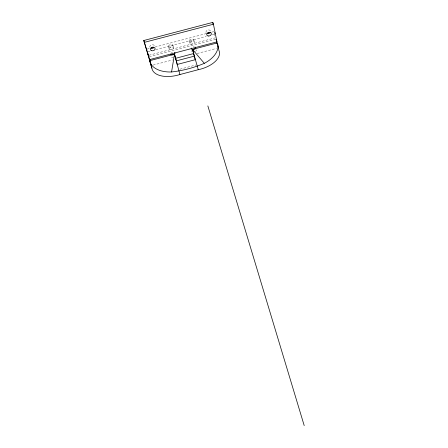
<?xml version="1.0" encoding="UTF-8"?>
<svg xmlns="http://www.w3.org/2000/svg" width="448" height="448" viewBox="0 0 448 448"><rect width="100%" height="100%" fill="white"/><g stroke="black" fill="none" stroke-linecap="round" stroke-linejoin="round"><path stroke-width="0.34" stroke-dasharray="2.24 1.68" d="M146.972 49.157L149.666 48.451M155.058 47.034L206.259 33.583M211.646 32.166L213.668 31.634L215.152 36.803M147.734 51.744L150.416 51.038M155.792 49.622L206.181 36.383M212.229 34.793L214.245 34.261M149.005 55.266L215.163 37.873M149.234 56.868L215.382 39.474L215.667 40.768M153.132 65.078L172.48 59.987M197.081 53.519L216.39 48.434M179.945 69.194L196.078 64.943M168.442 46.402L169.148 49.006M172.917 45.226L173.606 47.835M189.302 40.919L189.952 43.534M193.771 39.743L194.404 42.364M149.901 47.13A2.358 1.803 -12.3 0 1 152.275 44.705A2.358 1.803 -12.3 0 1 154.403 46.883M206.013 32.39A2.352 1.798 -18.8 0 1 207.911 30.027A2.352 1.798 -18.8 0 1 210.554 31.198M173.751 57.327A2.285 1.215 -14.7 0 1 171.679 57.243A2.285 1.215 -14.7 0 1 171.377 56.067M195.81 49.644A2.285 1.21 -13.8 0 1 195.49 51.442M192.338 51.811A2.285 1.21 -13.8 0 1 191.985 50.646M193.094 46.995A2.29 1.21 -13.8 0 1 194.242 46.855M171.382 52.87A2.29 1.21 -14.7 0 1 172.446 52.422M189.784 41.418A2.313 1.198 -13.8 0 0 193.654 40.398A2.313 1.198 -13.8 0 0 191.178 39.189A2.313 1.198 -13.8 0 0 189.784 41.418M190.428 44.038A2.302 1.204 -13.8 0 0 194.286 43.019A2.302 1.204 -13.8 0 0 191.817 41.804A2.302 1.204 -13.8 0 0 190.428 44.038M169.602 49.515A2.307 1.204 -14.7 0 0 173.466 48.496A2.307 1.204 -14.7 0 0 171.063 47.258A2.307 1.204 -14.7 0 0 169.602 49.515M168.902 46.906A2.313 1.204 -14.7 0 0 172.771 45.886A2.313 1.204 -14.7 0 0 170.369 44.654A2.313 1.204 -14.7 0 0 168.902 46.906"/><path stroke-width="0.67" d="M217.302 42.913A23.716 14.381 -20.8 0 1 204.305 63.336C193.945 67.754 182.767 70.689 171.578 71.966L174.502 54.169L149.688 60.693L151.883 68.169A23.374 12.555 -14.7 0 0 162.966 76.188L165.777 76.468A23.374 12.555 -14.7 0 0 179.928 74.53L198.251 69.703A23.363 12.544 -13.8 0 0 218.954 50.518L217.302 42.913L192.534 49.426L195.149 59.489M143.791 40.51L212.778 22.4L213.438 24.22L216.966 41.882L149.442 59.64L143.791 40.51L148.333 55.44L147.924 53.558M144.194 42.403L213.438 24.22M151.015 48.098L153.709 47.387M206.931 33.404L210.297 32.519M179.928 74.53L174.502 54.169L176.288 60.889L194.146 56.19M177.246 64.445L195.496 59.64M204.305 63.336L192.534 49.426L198.251 69.703M216.059 39.34L216.966 41.882M216.311 42.073L216.77 43.372M217.924 46.614L218.389 47.908M193.749 54.393L193.508 53.603L175.605 58.318L175.818 59.114M207.844 105.913L304.209 425.6M176.288 60.889L177.352 64.887M149.979 59.41L150.27 60.76M151.004 64.126L151.883 68.169M149.817 59.556L150.254 61.572M150.55 62.916L151.133 65.604M148.73 56.347L149.442 59.64M212.778 22.4L213.175 24.394M214.777 32.374L215.04 33.706M153.759 47.729A2.358 1.803 -12.3 0 1 151.486 48.328M210.431 32.161A2.352 1.798 -18.8 0 1 207.469 33.617M174.518 52.5A2.29 1.21 -14.7 0 1 173.628 54.572A2.29 1.21 -14.7 0 1 170.537 54.169M195.182 47.068A2.29 1.21 -13.8 0 1 195.143 48.664A2.29 1.21 -13.8 0 1 192.293 49.409A2.29 1.21 -13.8 0 1 191.352 48.076M171.578 71.966A23.733 14.364 -7.6 0 1 149.688 60.693M208.208 35.991A2.358 1.798 -18.8 0 0 211.31 33.572A2.358 1.798 -18.8 0 0 207.575 32.934A2.358 1.798 -18.8 0 0 208.208 35.991M151.038 50.333A2.363 1.803 -12.3 0 0 154.997 49.297A2.363 1.803 -12.3 0 0 152.258 47.219A2.363 1.803 -12.3 0 0 151.038 50.333"/></g></svg>
